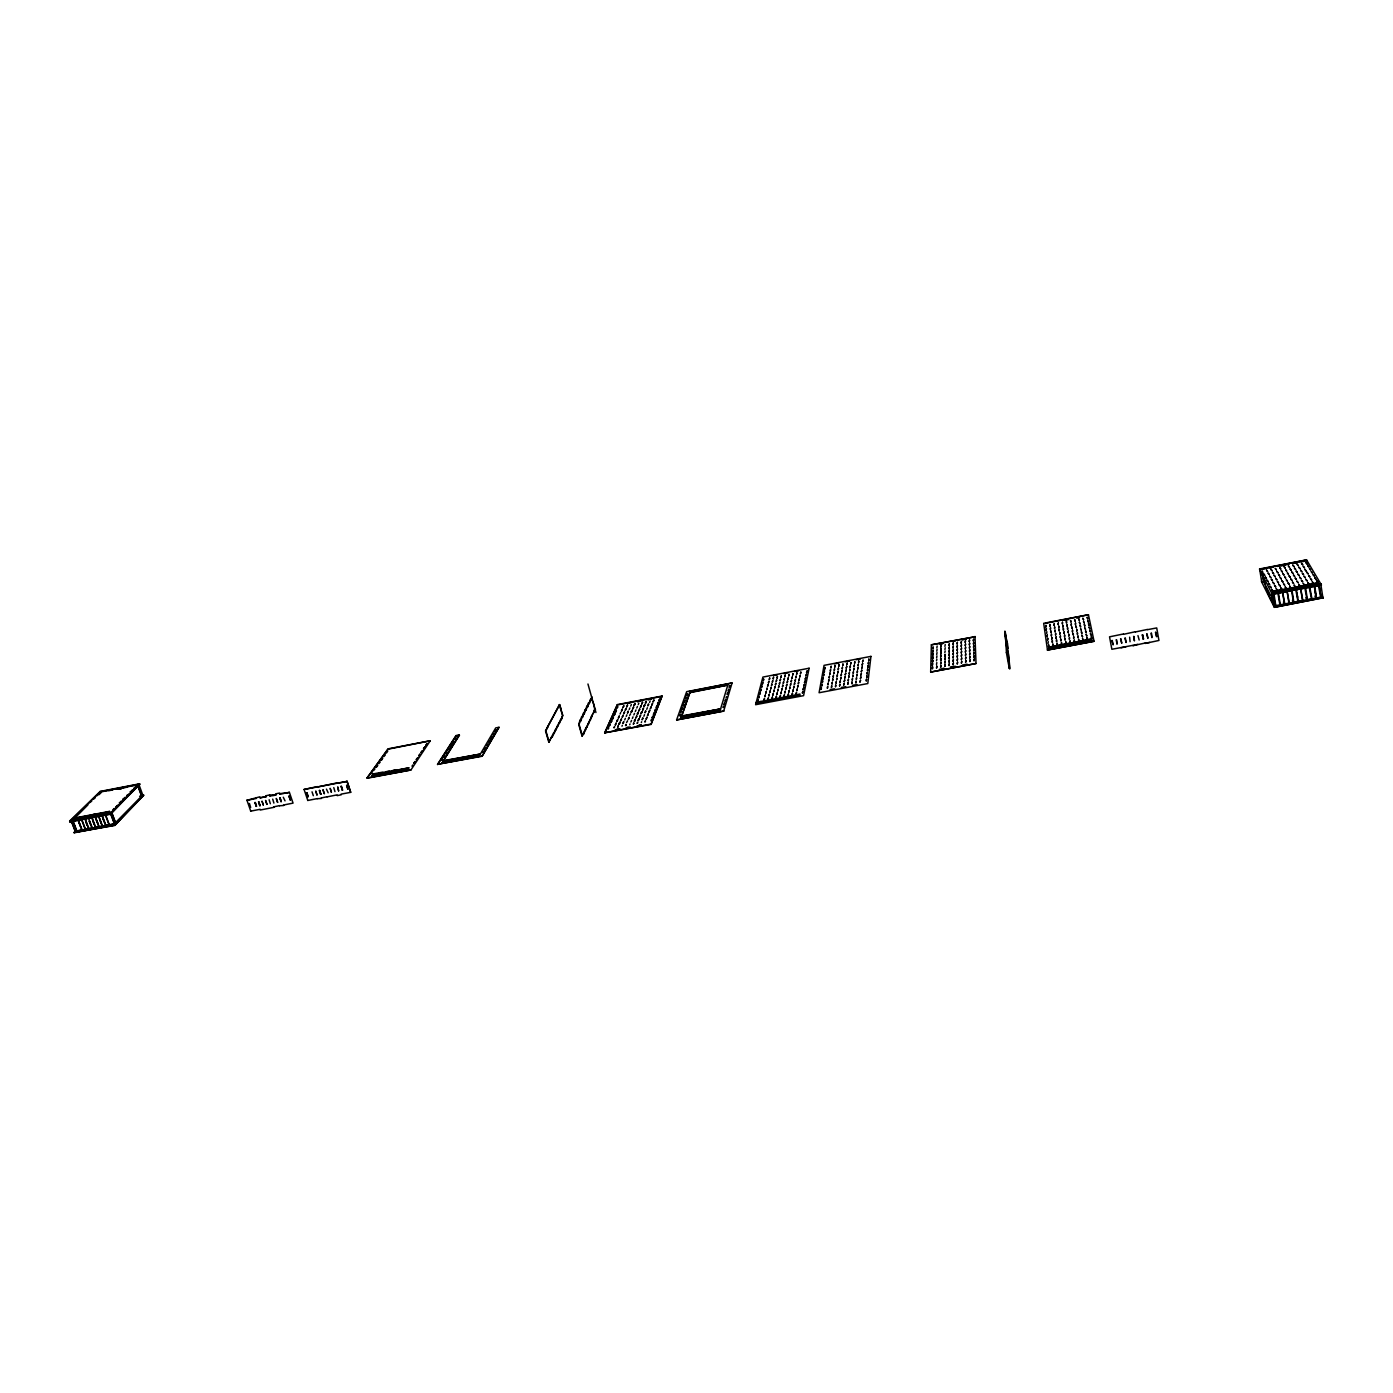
<?xml version="1.0" encoding="UTF-8"?>
<svg xmlns="http://www.w3.org/2000/svg" width="1393" height="1393" viewBox="0 0 1393 1393"><rect width="100%" height="100%" fill="white"/><g stroke="black" fill="none" stroke-linecap="round" stroke-linejoin="round"><path stroke-width="1.5" d="M950.984 667.195L954.048 666.498M948.929 665.593L949.295 663.973M948.929 662.18L949.295 660.578M948.946 658.785L949.312 657.2M948.946 655.441L949.312 653.874M948.964 652.133L949.33 650.566M948.964 648.842L949.33 647.31M948.981 645.586L949.347 644.071M949.295 665.523L949.225 663.625M949.295 662.11L949.225 660.23M949.312 658.732L949.242 656.869M949.312 655.372L949.242 653.543M949.312 652.063L949.26 650.235M949.33 648.772L949.26 646.961M949.33 645.534L949.26 643.74M944.75 666.376L945.133 664.757M944.785 662.964L945.168 661.362M944.82 659.568L945.185 657.984M944.837 656.225L945.22 654.658M944.802 652.568L945.168 651.019M944.907 649.626L945.203 647.745M944.924 646.369L945.22 644.506M945.116 666.307L945.063 664.409M945.15 662.894L945.081 661.013M945.168 659.498L945.116 657.653M945.203 656.155L945.15 654.31M943.984 668.17L939.491 669.371M940.954 667.09L940.902 665.192L940.588 667.16M941.006 663.677L940.954 661.797L940.641 663.747M941.059 660.282L941.006 658.436L940.623 660.021M941.041 655.093L940.745 657.008L940.763 655.494M941.146 653.613L941.093 651.785L940.71 653.352M941.198 650.322L941.146 648.511L940.763 650.061M941.198 645.272L940.884 647.136L940.902 645.673M942.852 643.549L939.84 643.775M940.675 656.678L940.693 655.163M940.815 646.805L940.832 645.342M940.693 660.352L940.641 658.506M940.797 653.683L940.745 651.854M940.832 650.392L940.78 648.581M936.427 667.943L936.827 666.324M936.496 664.531L936.827 662.58M936.496 660.804L936.897 659.202M936.636 657.775L936.949 655.877M936.705 654.466L937.019 652.568M936.775 651.175L937.089 649.295M936.845 647.919L937.158 646.056M936.793 667.874L936.758 665.976M932.631 668.657L932.596 666.759L932.265 668.727M932.701 663.364L932.37 665.314L932.405 663.764M932.822 661.849L932.788 659.986L932.387 661.588M932.91 658.489L932.875 656.643L932.474 658.227M932.997 655.163L932.962 653.334L932.561 654.902M933.084 651.872L933.049 650.061L932.718 651.941M933.153 648.616L933.136 646.822L932.805 648.685M932.283 664.966L932.335 663.434M932.457 661.919L932.422 660.056M932.544 658.558L932.509 656.712M932.631 655.232L932.596 653.404M974.996 636.444L976.023 663.521L930.663 672.07L931.377 644.802L975.065 636.775L931.377 644.802M857.008 684.572L852.551 685.286M860.369 658.993L856.051 659.707M845.76 686.697L841.32 687.411M849.504 661.066L845.203 661.779M834.546 688.804L830.106 689.518M838.673 663.155L834.39 663.852M798.642 670.817L794.393 671.513M787.933 672.854L783.719 673.55M777.259 674.909L773.045 675.605M759.916 702.751L760.23 701.55M723.681 711.074L732.074 682.97L686.679 691.659L676.598 719.937L723.681 711.074L676.598 719.937M723.437 707.383L723.594 706.268L723.089 707.452M724.273 704.666L724.673 702.751L723.925 704.736M725.353 701.167L725.753 699.269L725.004 701.236M726.571 696.604L726.066 697.771M727.459 694.271L727.86 692.408L727.129 694.341M728.504 690.876L728.887 689.03L728.173 690.945M729.462 687.202L729.915 685.687L729.114 687.254M681.473 715.967L720.599 708.933L681.316 716.437L680.951 717.987L720.077 710.604L727.808 685.077L689.97 692.321L681.56 716.298L689.97 692.321M717.534 686.331L721.835 685.739L717.621 686.662M711.196 687.55L707.017 688.351M711.283 687.863L707.104 688.664M700.696 689.57L696.535 690.353L700.783 689.883M680.951 717.987L681.316 716.437M679.471 715.689L680.097 714.818M681.299 710.97L680.463 712.955L680.951 711.022M681.734 709.437L682.64 707.783M682.988 705.955L683.893 704.318M685.06 700.557L684.242 702.507L684.729 700.627M685.948 697.231L685.478 699.077L686.035 697.545M686.714 695.699L687.184 693.853M679.801 715.636L680.01 714.505M682.065 709.368L682.553 707.47M683.336 705.885L683.806 704.005M687.045 695.629L687.515 693.784M651.036 724.412L662.058 696.047L617.395 704.597L604.666 732.805L651.036 724.412L662.058 696.047M650.862 720.756L651.436 719.554M651.959 718.004L652.533 716.82M653.352 714.47L653.926 713.286M654.745 710.987L655.302 709.803M656.12 707.522L656.678 706.355M657.496 704.092L658.036 702.925M658.837 700.679L659.394 699.547M652.29 717.935L652.847 716.019M653.7 714.417L654.24 712.502M655.076 710.918L655.615 709.02M656.451 707.452L656.991 705.572M657.827 704.022L658.349 702.159M659.168 700.627L659.69 698.781M644.855 721.887L645.516 721.017M645.969 719.136L646.961 717.465M647.397 715.602L648.372 713.947M648.807 712.102L649.782 710.465M650.218 708.637L651.175 707.017M651.611 705.206L652.568 703.604M652.986 701.811L653.944 700.209M645.185 721.818L645.429 720.686M646.3 719.067L646.874 717.151M647.728 715.532L648.285 713.634M649.155 712.049L649.695 710.151M650.548 708.584L651.088 706.704M651.941 705.137L652.481 703.273M653.317 701.741L653.857 699.895M641.024 724.952L636.862 726.084M651.837 698.468L647.762 699.704L651.924 698.781M641.32 722.549L641.651 721.748M642.678 717.935L642.103 719.868L643.096 718.196M643.879 716.263L644.541 714.679M645.534 710.935L644.976 712.833L645.969 711.196M646.735 709.298L647.379 707.748M648.354 704.074L647.815 705.938L648.772 704.318M649.538 702.472L650.165 700.94M639.161 718.596L638.238 720.599L638.899 718.997M642.051 711.597L641.163 713.564L641.807 711.98M644.907 704.736L644.019 706.651L644.663 705.102M646.317 701.341L645.429 703.256L646.073 701.724M637.437 723.28L637.681 722.149L637.106 723.35M640.049 716.995L640.606 715.079L639.7 717.064M642.922 710.03L643.496 708.149L642.591 710.099M638.238 720.599L638.812 718.666M641.163 713.564L641.72 711.666M644.019 706.651L644.576 704.788M645.429 703.256L645.986 701.393M633.223 724.081L633.902 723.211M634.303 720.999L635.312 719.328L634.72 721.261M635.87 717.795L636.862 716.141M637.245 713.965L638.238 712.328L637.663 714.226M638.795 710.813L639.77 709.194M640.223 707.383L641.215 705.763M641.651 703.97L642.626 702.368M633.571 724.012L633.815 722.88M634.39 721.33L635.312 719.328M636.201 717.726L636.775 715.81M637.332 714.278L638.238 712.328M639.126 710.761L639.683 708.88M640.571 707.313L641.128 705.45M641.981 703.9L642.539 702.055M630.332 726.972L626.084 727.773L628.208 727.372M641.459 700.575L637.437 701.672M629.706 724.743L630.036 723.942M630.872 721.992L631.551 720.39M632.37 718.457L633.031 716.855M633.85 714.94L634.511 713.373M635.312 711.475L635.974 709.908M636.775 708.027L637.437 706.495M638.22 704.632L638.865 703.099M627.616 720.79L626.589 722.462M630.629 713.773L629.619 715.41M631.517 712.206L632.109 710.326L631.099 711.945M634.459 705.346L635.016 703.5L634.041 705.102M625.492 725.544L626.188 724.673M628.191 719.241L629.218 717.587M632.666 708.828L633.658 707.209M625.84 725.474L626.084 724.343M628.539 719.188L629.131 717.273M631.186 712.258L632.109 710.326M632.997 708.758L633.571 706.895M634.128 705.415L635.016 703.5M631.133 702.542L627.181 703.517M621.974 726.206L622.323 725.405M622.828 723.507L623.768 721.522L623.176 723.455M624.708 719.902L625.387 718.318M626.223 716.402L626.902 714.818M627.39 712.99L628.313 711.039L627.721 712.92M629.218 709.472L629.88 707.923M630.698 706.059L631.36 704.527M617.691 726.676L618.388 725.805L618.109 726.937M618.892 723.925L619.937 722.253L619.328 724.168M620.547 720.703L621.574 719.032M622.079 717.186L623.106 715.549M623.594 713.704L624.621 712.084M625.109 710.256L626.119 708.654M626.606 706.843L627.599 705.241M617.778 727.007L618.388 725.805M618.98 724.238L619.937 722.253M620.878 720.634L621.487 718.718M622.41 717.116L623.019 715.218M623.925 713.651L624.534 711.753M625.44 710.204L626.032 708.323M626.937 706.791L627.512 704.928M620.738 712.485L620.059 714.052M613.93 727.738L614.626 726.85M615.149 724.969L616.194 723.298M616.716 721.417L617.761 719.763M618.266 717.9L619.31 716.263M621.33 710.987L622.358 709.368M622.845 707.557L623.855 705.972M614.261 727.668L614.522 726.537M615.48 724.9L616.106 722.967M617.047 721.348L617.674 719.45M618.596 717.848L619.206 715.95M621.661 710.918L622.271 709.054M623.176 707.505L623.768 705.642M607.975 728.852L608.671 727.982M610.186 724.099L609.211 726.084L610.273 724.412M610.813 722.532L611.858 720.877M612.38 719.032L613.425 717.378M613.947 715.549L614.992 713.913M615.497 712.084L616.124 710.221M616.96 708.358L617.97 706.756M608.306 728.783L608.584 727.651M611.144 722.479L611.771 720.564M612.728 718.962L613.338 717.064M614.278 715.48L614.905 713.599M615.828 712.032L616.437 710.169M604.754 733.136L617.395 704.597M582.953 733.989L583.859 733.745C586.401 727.059 582.274 734.616 584.259 732.927M584.677 730.385L586.714 726.763L585.791 728.713M586.888 727.407L588.403 723.246L586.714 726.763M588.577 723.89L590.075 719.746L588.403 723.246M590.249 720.39L591.729 716.298L590.075 719.746M591.398 716.35L595.49 709.455M583.859 733.745L582.013 735.957L583.354 733.171M593.226 713.564L594.672 709.525C594.619 703.43 590.266 696.361 590.998 700.209M593.958 712.015L594.672 709.525M584.851 731.029L585.965 729.357M591.572 716.995L592.478 714.731M582.013 735.957L578.757 724.517L579.836 720.79C580.637 718.335 581.038 722.636 580.237 719.989M580.515 720.965L581.177 718.057C581.874 714.313 583.058 718.927 581.961 716.472M582.239 717.43L582.901 714.557C583.597 710.83 584.781 715.427 583.684 712.972M583.963 713.93L584.625 711.074C585.304 707.383 586.47 711.962 585.391 709.507M585.652 710.465L586.314 707.627C586.993 703.953 588.142 708.532 587.08 706.077M587.341 707.035L587.985 704.214C588.682 700.575 589.814 705.119 588.751 702.681M589.013 703.639L590.406 699.321M590.667 700.261L591.555 698.433M582.344 735.904L579.088 724.464L580.568 719.937M580.846 720.895L582.309 716.402M582.57 717.36L584.015 712.903M584.294 713.878L585.722 709.455M585.983 710.413L587.411 706.025M587.672 706.965L589.065 702.629M589.343 703.569L591.938 696.796M553.578 733.049L548.825 742.225L550.287 739.404M551.732 736.618L551.036 738.534M552.237 737.193L555.407 729.514M554.083 733.623L557.235 726.014M555.929 730.089L559.028 722.532M557.74 726.571L560.822 719.084M560.839 708.027L559.411 704.632L562.58 715.671L561.623 717.534L562.911 715.619L560.508 708.097M559.533 723.089L561.936 717.482M561.309 719.659L562.11 718.109M546.996 728.069L559.742 704.562M548.825 742.225L545.516 730.837L559.411 704.632M549.155 742.156L545.864 730.768L547.762 727.198M479.836 754.466L442.156 762.668L459.429 735.191L456.068 735.504L437.541 764.304L482.1 756.242L499.007 727.285L495.716 727.912L480.376 754.048L442.835 761.135M482.1 756.242L499.007 727.285M482.831 752.499L483.65 751.611M484.503 749.678L485.704 747.675L485.217 748.476M486.54 745.76L487.829 744.088M489.953 740.519C486.732 745.063 491.154 738.865 489.483 741.32M490.789 738.656L492.042 737.001L491.189 738.899M494.132 733.519C490.945 737.959 495.316 731.882 493.662 734.303M494.933 731.673L496.187 730.054L495.351 731.934M483.145 752.429L483.545 751.297M484.816 749.626L485.704 747.675M490.876 738.969L492.042 737.001M495.037 731.987L496.187 730.054M477.782 754.849L442.957 761.431L459.324 734.877M437.646 764.618L456.155 735.817L459.429 735.191M442.382 759.063L441.616 760.282L442.469 759.377M443.427 757.444L444.802 755.737M445.656 753.509L447.031 751.82L445.76 753.822M447.954 749.922L449.417 748.563M450.339 746.683L451.593 744.715L450.653 746.631M452.603 743.165L453.839 741.198L452.917 743.096M454.745 739.352L456.155 738.029M411.997 766.202L412.781 765.001M413.913 763.364L415.34 761.658M416.35 759.725L417.778 758.036M418.997 755.755L420.094 754.135M422.497 750.583L421.191 752.551L422.584 750.897M423.576 749.016L424.865 747.066L424.325 747.849M425.927 745.516L427.216 743.566L426.676 744.367M367.212 778.234L410.9 769.998L430.228 740.78L388.09 749.173L367.108 777.921L388.003 748.859L430.228 740.78M408.062 769.441L408.811 767.874L372.558 774.7L371.652 775.971L408.062 769.441L371.652 775.971M413.808 763.051L415.236 761.344M416.263 759.411L417.674 757.722M418.684 755.824L419.781 754.205M423.472 748.72L424.865 747.066M425.84 745.203L427.216 743.566M371.757 776.284L372.662 775.013L408.811 767.874M371.409 773.533L372.419 772.958M373.446 770.695L374.943 768.971M377.555 765.332L376.162 767.351L377.66 765.645M378.757 763.73L380.237 762.041M381.229 759.829L382.709 758.158L381.647 760.073M383.876 756.591L385.339 754.936M386.418 753.056L387.759 751.123M350.705 792.338L347.083 781.334L350.705 792.338L341.093 794.132M347.797 789.222L346.613 785.199L347.902 789.082M342.19 790.266L341.337 786.209L342.608 790.075M337.228 795.629L341.302 794.759M338.569 790.945L337.715 786.888L338.673 790.824M334.964 791.624L333.78 787.62M337.35 783.284L346.996 781.473M327.094 796.866L337.141 794.863M331.342 792.304L330.158 788.299L331.447 792.164M328.156 792.791L326.45 789.117M321.139 797.98L327.198 796.726M324.447 793.61L322.95 789.657L324.134 793.662M337.35 782.849L317.465 787.028M317.204 798.711L321.452 798.468M320.529 794.341L319.659 790.284L320.947 794.132M316.925 795.02L315.741 791.015L317.029 794.881M319.241 790.475L320.843 794.271M313.338 795.682L312.032 791.833M347.083 781.334L304.074 789.448L307.766 800.366M307.783 796.726L306.895 792.669L308.201 796.535M304.074 789.448L317.465 786.592M306.477 792.878L308.097 796.674M290.127 800.035L289.239 795.995L290.545 799.843M283.458 805.032L293.052 803.117L289.344 792.217C287.724 793.871 277.642 793.017 279.836 794.01M279.558 805.763L283.772 805.502M285.025 800.871L283.284 797.231M288.821 796.187L290.44 799.982M279.819 797.771L281.038 801.741L280.132 797.701M289.239 792.356L279.732 794.149M277.468 802.403L276.267 798.433L277.782 802.351M273.986 807.331L260.212 810.029M273.899 803.082L272.697 799.112M270.346 803.744L269.145 799.774M266.794 804.405L265.575 800.435L267.108 804.353M269.929 795.995C285.461 794.132 265.837 794.654 270.033 795.856M263.242 805.084L262.023 801.114L263.347 804.945M260.125 797.841L266.133 796.587L260.125 797.841L259.934 796.779L246.822 800.348L256.364 798.433L255.929 797.649M259.69 805.746L258.785 801.724L260.108 805.554M256.155 806.408L255.25 802.385L256.573 806.216M246.944 800.209L250.705 811.039M250.67 807.435L249.451 803.482M254.815 802.577L256.451 806.355M74.038 832.509L114.626 824.848L143.671 795.037L114.853 825.44L74.038 832.509L75.344 831.203L115.898 823.559L111.91 812.92L69.65 821.034L69.998 821.922L110.656 814.209L139.561 783.824L100.157 791.433L69.65 821.034M143.775 795.333L114.748 825.144L74.142 832.805M106.791 825.701L103.186 826.275M107.035 825.875L103.169 826.711M102.803 818.457L104.353 822.062M97.823 823.298L96.274 819.693M102.594 814.052L109.542 811.701L75.797 818.126M93.557 827.877L97.545 827.338M113.025 809.716L114.052 808.515M115.898 806.826L117.987 805.38M119.467 802.821L120.094 803.657L119.467 802.821L121.417 801.097L120.703 802.229M123.124 799.147L123.751 799.982L123.124 799.147L125.057 797.44L125.387 798.328L125.057 797.44M126.85 795.803L128.765 794.114M130.315 791.903L130.942 792.721L130.315 791.903L132.231 790.231L132.544 791.102L132.231 790.231M133.972 788.612L135.765 786.662L135.8 787.602M117.674 805.433L116.315 807.069M127.947 794.933L126.728 795.507M135.069 787.759L133.867 788.334M99.687 819.049L100.94 822.706M110.308 813.303L139.561 783.824M107.139 812.398L105.067 814.226L109.054 824.848M85.913 816.838L76.023 818.718L74.7 820.007L74.369 819.101L108.149 812.676L109.42 811.388L109.768 812.293L89.309 816.194M103.726 813.042L101.95 814.818L105.938 825.44M102.821 814.661C100.888 813.512 106.425 814.922 108.375 813.268L109.647 811.997L75.918 818.422L74.595 819.693L78.339 818.98M93.993 824.134L92.704 820.251M87.184 825.422L85.757 821.678M84.207 829.636L88.299 829.392L84.329 829.949M100.313 813.686L98.241 815.532L102.229 826.136M96.918 814.348L94.828 816.176L98.816 826.78M79.105 822.828L80.533 826.571M94.358 813.912L91.416 816.82L95.647 828.121M93.314 816.141L80.219 818.631M88.003 817.465L89.814 815.689M90.11 815.636L88.299 817.412L92.321 827.999M73.864 823.838L75.274 827.564M86.209 816.786L84.607 818.126L88.612 828.696M80.341 818.927L79.854 818.161M83.319 816.925L81.194 818.771L85.217 829.34M79.923 817.569L77.799 819.415L81.821 829.984M75.448 817.186L76.319 816.333M99.007 794.689L100.992 792.739L99.791 792.965L100.157 791.433M109.42 811.388L75.675 817.813L74.473 819.397L78.234 818.684M69.998 821.922L71.322 820.651L75.344 831.203M75.744 817.134L87.933 804.875M89.587 802.647L91.677 801.236M93.418 799.321L95.386 797.632M97.11 795.716L98.955 793.766M100.366 792.025L111.719 789.831M115.88 789.03L134.668 785.408M108.776 790.702L112.92 789.901M117.064 789.117L127.442 787.115M117.534 789.239L121.295 788.403M1259.498 568.988L1306.582 559.899L1321.417 584.956L1272.297 594.271L1259.551 569.337M119.606 789.152L121.278 788.838M1261.588 568.936L1306.582 559.899M1268.988 568.135L1273.69 566.864L1270.52 567.717M1292.896 563.155L1297.736 562.58M1267.108 568.379L1259.777 569.789L1261.762 582.152L1263.712 581.769L1265.262 584.816M1277.294 566.411L1289.274 564.095M1292.896 563.399L1296.239 562.876M1299.53 562.128L1306.965 560.804M1262.197 570.869L1262.946 572.575M1266.55 570.033L1267.7 571.652L1266.603 570.381M1270.956 569.545L1272.053 570.817M1275.326 568.692L1276.423 569.981M1279.679 567.856L1280.794 569.145M1288.421 566.185L1289.57 567.456M1292.791 565.332L1293.94 566.603M1297.127 564.148L1298.346 565.767L1297.179 564.496M1301.567 563.643L1302.734 564.914M1305.955 562.807L1307.139 564.061M1270.904 569.197L1272.001 570.468M1275.257 568.344L1276.371 569.633M1279.627 567.508L1280.742 568.779M1283.145 565.401L1285.182 568.292M1288.368 565.819L1289.518 567.108M1292.739 564.983L1293.888 566.255M1301.515 563.294L1302.681 564.565M1305.903 562.459L1307.087 563.712M132.039 790.58L130.838 792.443M1263.747 573.864L1264.879 575.518L1263.799 574.212M1268.17 573.376L1269.267 574.665M1272.54 572.54L1273.655 573.829M1276.928 571.687L1278.043 572.993M1281.316 570.851L1282.448 572.14M1285.652 569.65L1286.853 571.304L1285.704 570.016M1290.092 569.162L1291.259 570.451M1294.497 568.309L1295.664 569.598M1298.903 567.473L1300.069 568.762M1303.308 566.62L1304.492 567.909M1307.714 565.767L1308.915 567.055M1268.118 573.028L1269.215 574.316M1272.488 572.192L1273.602 573.481M1276.876 571.339L1277.99 572.627M1281.264 570.503L1282.396 571.792M1290.04 568.814L1291.189 570.103M1294.445 567.961L1295.612 569.249M1298.851 567.125L1300.017 568.396M1303.256 566.272L1304.44 567.56M1307.661 565.419L1308.863 566.707M1265.349 577.259L1266.446 578.565M1269.754 576.406L1270.869 577.712M1274.16 575.57L1275.274 576.876M1278.565 574.717L1279.679 576.023M1282.918 573.516L1284.102 575.17L1282.97 573.864M1287.324 572.68L1288.525 574.334L1287.376 573.028M1291.799 572.175L1292.948 573.481M1296.221 571.322L1297.388 572.627M1300.644 570.486L1301.828 571.774M1305.067 569.633L1308.062 573.986M1309.455 568.431L1310.709 570.068L1309.507 568.779M1262.72 577.886L1263.712 581.769M1265.297 576.894L1266.394 578.217M1269.702 576.058L1270.799 577.364M1274.09 575.205L1275.222 576.51M1278.495 574.369L1279.627 575.675M1291.746 571.826L1292.896 573.132M1296.169 570.973L1297.336 572.279M1300.592 570.12L1301.776 571.426M1305.816 570.642L1305.015 569.284M124.865 797.789L123.228 799.443M1266.934 580.306L1268.03 581.63M1271.356 579.471L1272.471 580.794M1275.779 578.617L1276.893 579.941M1280.202 577.764L1281.334 579.088M1284.572 576.563L1285.774 578.234L1284.625 576.928M1289.065 576.075L1290.231 577.399M1293.505 575.222L1294.672 576.545M1297.945 574.369L1299.129 575.692M1302.403 573.516L1303.587 574.839M1311.266 571.461L1312.519 573.115L1311.318 571.809M139.613 796.256L143.148 795.577M617.482 704.91L662.128 696.361M1047.484 650.061L1043.688 623.298L1088.438 614.731L1094.062 641.285L1047.484 650.061L1094.062 641.285M637.489 701.55L641.511 700.453M688.821 691.59L732.074 682.97M1005.485 636.235C1003.239 612.328 1015.462 705.258 1006.39 652.464M1045.882 623.228L1088.438 614.731M939.909 644.001L942.852 643.427M952.464 641.598L955.337 640.815M1076.806 617.796L1079.767 616.873L1076.824 617.9M1266.881 579.958L1267.978 581.281M1271.304 579.122L1272.418 580.428M1275.727 578.269L1276.841 579.592M1280.15 577.416L1281.281 578.739M1289.013 575.727L1290.179 577.033M1293.453 574.874L1294.619 576.18M1297.893 574.02L1299.077 575.326M1302.351 573.167L1303.535 574.473M1306.808 572.314L1308.01 573.62M962.11 639.857L966.533 638.899L962.041 639.526M690.057 692.634L727.808 685.077M953.038 644.82L953.387 643.287M957.095 644.036L957.426 642.521M961.153 643.27L961.483 641.738M965.21 642.486L965.541 640.972M969.284 641.72L969.598 640.188M973.359 640.937L973.655 639.404M1045.795 627.094L1045.951 625.596M1049.939 626.31L1050.078 624.795M1054.083 625.509L1054.222 624.012M1058.227 624.726L1058.367 623.211M1062.389 623.925L1062.511 622.427M1066.22 621.365L1066.55 623.141L1066.585 621.295M1070.381 620.564L1071.078 622.271L1070.747 620.494M1074.543 619.781L1075.239 621.47L1074.908 619.711M1078.704 618.98L1079.401 620.669L1079.07 618.91M1082.936 618.527L1083.58 619.885M1087.028 617.378L1087.759 619.084L1087.393 617.308M1268.518 583.406L1269.632 584.747M1272.958 582.553L1274.09 583.893M1277.416 581.699L1278.548 583.04M1281.856 580.864L1283.005 582.187M1286.314 580.01L1287.48 581.334M1290.771 579.157L1291.938 580.481M1295.229 578.304L1296.413 579.627M1299.704 577.451L1300.905 578.774M1304.179 576.598L1305.38 577.921M1308.654 575.727L1309.873 577.068M1313.129 574.874L1314.365 576.197M1004.91 634.215L1005.084 631.29M952.969 644.489L953.317 642.957M957.026 643.705L957.357 642.19M961.083 642.939L961.414 641.407M965.14 642.156L965.471 640.641M969.215 641.389L969.528 639.857M973.289 640.606L973.585 639.074M1004.98 634.546L1009.577 668.292M1045.725 626.763L1045.882 625.248M1049.869 625.979L1050.009 624.464M1054.013 625.178L1054.153 623.681M1058.158 624.395L1058.297 622.88M1062.319 623.594L1062.441 622.096M1082.866 618.179L1083.528 619.537M1268.466 583.058L1269.58 584.381M1272.906 582.204L1274.038 583.545M1277.364 581.351L1278.495 582.692M1281.804 580.498L1282.953 581.839M1286.261 579.645L1287.428 580.985M1290.719 578.791L1291.886 580.132M1295.177 577.938L1296.361 579.279M1299.652 577.085L1300.836 578.408M1304.127 576.232L1305.328 577.555M1308.602 575.379L1309.82 576.702M1313.077 574.525L1314.313 575.849M1006.46 652.812L1005.415 635.904M953.038 648.076L953.387 646.526M957.113 647.292L957.461 645.743M961.205 646.509L961.536 644.976M965.279 645.743L965.61 644.193M969.371 644.959L969.685 643.409M973.463 644.175L973.777 642.643M1046.247 630.298L1046.404 628.783M1050.409 629.497L1050.548 627.982M1054.571 628.713L1054.71 627.198M1058.75 627.912L1058.872 626.397M1062.929 627.111L1063.051 625.596M1067.108 626.328L1067.212 624.813M1071.287 625.527L1071.391 624.012M1075.466 624.726L1075.57 623.211M1079.383 622.479L1080.028 623.855M1083.562 621.678L1084.224 623.054M1087.759 620.878L1088.421 622.253M1266.115 586.488L1270.869 595.838M1270.137 586.523L1271.252 587.881M1274.595 585.687L1275.727 587.028M1279.07 584.834L1280.219 586.174M1283.545 583.98L1284.694 585.321M1288.02 583.127L1289.187 584.468M1292.443 581.908L1293.679 583.615L1292.495 582.257M1296.935 581.055L1298.172 582.744L1296.987 581.403M1301.48 580.55L1302.681 581.891M1305.972 579.697L1307.191 581.038M1310.465 578.826L1311.701 580.167M1314.975 577.973L1318.091 582.448M952.969 647.745L953.317 646.195M957.043 646.961L957.391 645.412M961.135 646.178L961.466 644.646M965.21 645.394L965.541 643.862M969.302 644.628L969.615 643.078M973.394 643.845L973.707 642.312M1046.178 629.967L1046.335 628.435M1050.339 629.166L1050.496 627.651M1054.518 628.365L1054.658 626.85M1058.68 627.581L1058.819 626.066M1062.859 626.78L1062.981 625.265M1067.038 625.979L1067.142 624.464M1071.217 625.178L1071.321 623.664M1075.413 624.395L1075.5 622.88M1079.314 622.149L1079.975 623.524M1083.51 621.348L1084.172 622.723M1087.689 620.547L1088.368 621.922M1270.068 586.174L1271.2 587.533M1274.543 585.321L1275.675 586.679M1279.018 584.468L1280.15 585.826M1283.475 583.615L1284.642 584.956M1287.968 582.762L1289.134 584.102M1301.428 580.202L1302.629 581.543M1305.92 579.331L1307.139 580.672M1310.413 578.478L1311.649 579.819M1315.758 579.035L1314.922 577.625M113.878 808.863L113.442 809.96M953.056 651.349L953.404 649.8M957.148 650.566L957.496 649.016M961.257 649.8L961.588 648.233M965.349 649.016L965.68 647.449M969.458 648.233L969.772 646.683M973.568 647.449L973.881 645.899M1046.718 633.536L1046.805 631.656M1050.601 630.925L1050.897 632.735L1050.966 630.855M1055.076 631.934L1055.215 630.402M1058.976 629.34L1059.272 631.133L1059.342 629.27M1063.155 628.539L1063.468 630.332L1063.521 628.469M1067.351 627.738L1067.665 629.549L1067.717 627.668M1071.548 626.937L1072.244 628.678L1071.914 626.867M1075.744 626.136L1076.458 627.877L1076.11 626.066M1079.941 625.335L1080.655 627.076L1080.306 625.265M1084.154 624.534L1084.886 626.258L1084.52 624.464M1088.368 623.733L1089.1 625.457L1088.734 623.664M1271.757 589.692L1272.889 591.05M1276.249 588.839L1278.304 591.938L1280.254 604.632M1280.742 587.985L1281.891 589.343M1285.234 587.115L1286.401 588.49M1289.726 586.261L1291.868 589.361L1293.801 602.072L1292.843 600.313M1294.236 585.408L1296.395 588.508M1298.746 584.555L1299.895 585.548M1303.273 583.684L1305.467 586.784L1307.383 599.512L1306.373 597.754M1307.783 582.831L1309.002 584.189M1312.31 581.961L1314.557 585.06L1316.455 597.806L1315.427 596.047M421.086 752.255L421.957 751.384M952.986 651.019L953.334 649.451M957.078 650.235L957.426 648.685M961.17 649.451L961.518 647.902M965.279 648.668L965.61 647.118M969.389 647.902L969.702 646.335M973.498 647.118L973.811 645.551M1055.023 631.604L1055.145 630.071M1271.705 589.326L1272.836 590.702M1277.329 589.831L1279.871 604.701M1280.672 587.62L1281.839 588.978M1294.985 586.488L1294.184 585.043M1303.204 583.336L1304.475 585.043M1307.731 582.466L1308.95 583.824M1316.785 580.742L1318.039 582.1M1289.274 602.925L1286.749 589.135L1273.167 591.363L1318.022 582.831L1320.599 597.022M79.958 818.475C81.839 816.942 95.577 816.89 92.948 815.671M95.09 815.48L98.851 814.766M95.194 815.776L98.973 815.062M953.056 654.658L953.421 653.091M957.183 653.874L957.531 652.307M961.292 653.108L961.64 651.524M965.419 652.324L965.749 650.74M969.545 651.541L969.876 649.956M973.672 650.757L973.986 649.173M1047.17 636.793L1047.327 635.243M1051.384 635.992L1051.523 634.442M1055.598 635.191L1055.72 633.641M1059.812 634.39L1059.934 632.84M1064.026 633.589L1064.148 632.039M1068.239 632.788L1068.344 631.238M1072.471 631.987L1072.575 630.437M1076.702 631.186L1076.789 629.636M1080.637 628.905L1081.299 630.315M1084.868 628.104L1085.53 629.514M1089.1 627.303L1089.779 628.696M1290.876 588.351L1318.022 582.831M1007.957 648.407L1007.47 643.044M1318.666 583.911L1273.742 592.443L1275.762 605.485M69.772 821.33L110.43 813.599L139.666 784.12L100.261 791.729L69.876 821.626L110.535 813.895L139.77 784.416L136.636 784.712M1318.718 584.259L1271.757 593.192L1273.777 605.99L1322.723 596.761L1320.773 583.876L1319.119 584.189L1320.999 596.953M1271.809 593.296L1320.843 583.98M952.986 654.327L953.352 652.76M957.113 653.543L957.461 651.976M961.222 652.76L961.57 651.193M965.349 651.976L965.68 650.409M969.476 651.193L969.807 649.626M973.603 650.409L973.916 648.842M1047.118 636.444L1047.257 634.895M1051.315 635.661L1051.454 634.111M1055.528 634.86L1055.668 633.31M1059.742 634.059L1059.864 632.509M1063.956 633.258L1064.078 631.708M1068.17 632.457L1068.292 630.907M1072.401 631.638L1072.506 630.106M1080.568 628.574L1081.229 629.967M1084.799 627.755L1085.478 629.166M1089.03 626.954L1089.709 628.365M1314.383 585.687L1313.164 584.346L1314.052 586.105M953.073 658.001L953.439 656.416M957.217 657.217L957.548 655.633M961.344 656.434L961.692 654.849M965.488 655.65L965.819 654.066M969.632 654.867L969.963 653.282M973.794 654.083L974.107 652.499M1047.658 640.084L1047.797 638.516M1051.872 639.283L1052.028 637.715M1056.103 638.482L1056.242 636.914M1060.334 637.681L1060.473 636.113M1064.583 636.88L1064.687 635.312M1068.814 636.079L1068.936 634.511M1072.732 633.432L1073.428 635.191L1073.098 633.362M1077.311 634.459L1077.398 632.91M1081.212 631.83L1081.943 633.589L1081.577 631.76M1085.46 631.029L1086.192 632.788L1085.826 630.942M1089.709 630.211L1090.458 631.969L1090.092 630.141M953.004 657.67L953.352 656.086M957.13 656.887L957.479 655.302M961.274 656.103L961.623 654.518M965.419 655.319L965.749 653.735M969.563 654.536L969.894 652.951M973.724 653.752L974.038 652.168M1047.588 639.735L1047.745 638.186M1051.802 638.934L1051.959 637.385M1056.033 638.133L1056.173 636.584M1060.265 637.332L1060.404 635.783M1064.513 636.531L1064.635 634.982M1068.744 635.73L1068.866 634.163M1271.583 597.284L1274.107 602.229M953.091 661.379L953.439 659.777M957.235 660.595L957.583 658.993M961.396 659.812L961.745 658.21M965.558 659.028L965.889 657.426M969.737 658.245L970.05 656.643M973.899 657.444L974.212 655.859M1048.128 643.409L1048.215 641.494M1052.081 640.763L1052.377 642.608L1052.446 640.693M1056.329 639.962L1056.625 641.807L1056.695 639.875M1060.561 639.143L1060.874 641.006L1060.944 639.074M1064.809 638.342L1065.14 640.188L1065.192 638.273M1069.406 639.387L1069.511 637.82M1073.672 638.586L1073.759 637.001M1077.938 637.768L1078.025 636.201M1081.926 635.469L1082.587 636.897M1086.192 634.651L1086.871 636.079M1090.458 633.85L1091.154 635.278M953.004 661.048L953.369 659.446M957.165 660.265L957.513 658.663M961.327 659.481L961.675 657.879M965.488 658.68L965.819 657.096M969.65 657.896L969.981 656.295M973.829 657.113L974.142 655.511M1069.336 639.039L1069.441 637.472M1073.603 638.238L1073.707 636.671M1081.856 635.121L1082.518 636.549M1086.122 634.303L1086.801 635.73M1090.406 633.502L1091.085 634.929M90.719 824.639L89.169 821.034L92.008 828.051M1008.166 651.367L1009.298 664.827M1297.754 597.231L1296.691 592.826M1315.514 593.888L1315.166 589.187M1320.059 593.018L1319.728 588.316M953.091 664.792L953.456 663.172M957.27 664.008L957.618 662.389M961.449 663.225L961.797 661.605M965.628 662.424L965.976 660.822M969.824 661.64L970.155 660.021M974.02 660.857L974.334 659.237M1048.616 646.77L1048.755 645.168M1052.951 644.019L1052.882 645.969L1053.021 644.367M1057.148 645.151L1057.287 643.566M1061.483 642.417L1061.431 644.35L1061.553 642.765M1065.749 641.616L1065.697 643.549L1065.819 641.947M1069.998 642.73L1070.103 641.146M1074.316 639.996L1074.282 641.929L1074.369 640.345M1078.565 641.111L1078.652 639.526M1082.5 638.447L1083.249 640.24L1082.57 638.795M1086.801 637.628L1087.55 639.422L1087.167 637.559M1091.102 636.827L1091.851 638.603L1091.468 636.74M442.73 760.822L480.376 754.048M953.021 664.461L953.387 662.842M957.2 663.677L957.548 662.058M961.379 662.876L961.727 661.275M965.558 662.093L965.889 660.474M969.754 661.309L970.068 659.69M973.951 660.508L974.264 658.889M1048.546 646.422L1048.703 644.837M1057.078 644.82L1057.217 643.218M1069.928 642.382L1070.033 640.797M385.252 771.983L389.169 770.904M397.318 769.702L393.174 770.155M756.225 702.298L800.017 694.045L799.774 695.246L755.911 703.5M1049.016 647.048L1091.555 639.021L1091.868 640.519L1049.242 648.546L1049.016 647.048L1049.242 648.546M681.386 716.768L720.373 709.072M1049.086 647.397L1091.555 639.021M269.72 794.933L265.697 795.803L266.028 796.726M279.523 793.087L275.622 793.818L275.831 794.881M1132.962 645.325L1111.858 649.277L1109.542 636.827L1123.437 633.972M1123.507 634.32L1135.434 631.708M1135.452 631.934L1147.449 629.444M93.784 828.469L97.649 827.634M442.156 762.668L479 755.389M680.864 717.656L720.077 710.604M950.914 666.864L955.581 666.342M967.125 664.165L962.528 665.036M1049.173 648.215L1091.868 640.519M1147.484 629.671L1156.712 627.93L1158.941 640.467L1145.011 643.427M1283.284 604.44L1288.281 603.622M1308.149 599.739L1313.181 598.92M437.541 764.304L481.995 755.929M604.666 732.805L650.949 724.081M367.108 777.921L410.9 769.998M1274.334 607.331L1323.298 597.736L1274.334 607.331L1261.466 581.577M1111.875 640.519L1113.094 644.924L1112.258 640.449M1116.211 639.7L1117.047 644.175L1116.629 639.753M1120.547 638.882L1121.765 643.287L1120.93 638.812M1124.935 638.186L1126.101 642.486L1125.283 637.994M1129.636 637.176L1130.071 641.738M1133.606 636.427L1134.424 640.919L1134.024 636.479M1137.959 635.608L1139.178 640.031M1142.33 634.79L1143.531 639.213L1142.713 634.72M1146.7 633.972L1147.902 638.394L1147.083 633.902M1151.071 633.153L1151.889 637.646L1151.489 633.188M1155.441 632.318L1156.643 636.758L1155.824 632.248M281.142 801.602L280.028 797.841M1009.368 665.175L1009.211 668.361M1133.031 645.673L1144.942 643.078M1121.034 647.78L1125.788 646.892M1132.997 645.551L1137.698 644.315M1144.976 643.305L1149.747 642.417M250.601 811.179L260.108 809.281M273.655 806.86L279.662 805.624M307.661 800.505L317.308 798.589M1321.226 594.498L1323.35 598.102M1312.258 581.612L1314.156 585.13L1316.054 597.876L1315.027 596.117M1309.385 584.834L1311.91 598.659M1304.457 585.774L1306.982 599.599L1305.99 597.823M1304.266 586.035L1305.137 587.811M1300.331 586.557L1302.838 600.366M1298.694 584.189L1300.54 587.724L1302.455 600.453M1285.669 564.792L1280.898 565.715M1283.528 565.314L1285.13 567.944M1295.403 587.498L1297.928 601.306M1289.674 585.913L1291.799 590.336M1295.647 601.724L1300.662 600.923M1285.182 586.766L1286.94 590.301L1288.891 603.012M1292.443 600.383L1293.4 602.159L1291.468 589.448M1282.239 590.005L1284.764 603.778L1283.841 602.002M1281.856 590.075L1282.918 592.025M1276.18 588.473L1278.495 592.861M1283.441 602.072L1284.381 603.865L1282.431 591.154M1273.167 591.363L1273.794 592.809M78.095 819.363L82.117 829.932M75.675 817.813L76.023 818.718M72.854 820.355L76.876 830.907M72.558 820.407L76.58 830.977M71.165 820.79L75.205 831.342L115.758 823.698L111.788 813.059M84.903 818.057L88.908 828.643M81.508 818.701L85.513 829.288M95.124 816.124L99.129 826.711M91.712 816.768L95.717 827.355M89.361 816.246L89.552 817.291L89.222 816.385M105.363 814.174L109.35 824.795M101.654 814.87L105.642 825.492M98.537 815.462L102.525 826.084M110.674 813.164L114.644 823.785M110.36 813.216L114.348 823.855L141.807 795.943L138.011 785.6M120.599 801.933L120.93 802.821M116.925 805.624L117.256 806.53M127.843 794.637L128.173 795.525M141.511 795.995L137.715 785.652L139.23 785.373L143.009 795.699M134.964 787.463L135.295 788.351M258.489 801.776L260.003 805.676M341.006 786.261L342.504 790.214M373.115 773.933L383.127 772.053M414.679 762.163L414.139 762.998M587.95 683.998L595.943 712.519M641.076 724.813L638.899 725.353M930.663 672.07L976.023 663.521M1004.719 631.36L1007.122 643.113M1076.719 629.305L1076.998 630.768M1077.346 632.561L1077.625 634.041M1077.956 635.852L1078.252 637.35M1078.6 639.178L1078.879 640.693M1142.364 634.912L1143.148 639.283M1262.807 576.267C1258.297 558.384 1268.866 603.517 1273.724 602.316L1273.777 602.664M1275.361 605.555L1272.436 590.771M1272.297 594.271L1321.417 584.956M1296.204 588.299L1298.241 601.741M1306.913 560.7L1307.574 564.914M1311.51 598.746L1308.549 583.893M870.938 656.382L867.787 683.563L819.084 692.739L824.064 665.349L870.938 656.382M866.481 679.262L866.289 680.829L866.481 679.262M866.881 675.831L866.707 677.381L866.881 675.831M867.282 672.419L867.108 673.951L867.282 672.419M867.682 669.04L867.508 670.573L867.682 669.04M868.083 665.697L867.909 667.212L868.083 665.697M868.483 662.389L868.309 663.886L868.483 662.389M868.866 659.115L868.692 660.595L868.866 659.115M860.526 680.393L859.969 682.03L860.526 680.393M860.961 676.946L860.404 678.565L860.961 676.946M861.396 673.533L860.839 675.135L861.396 673.533M861.814 670.155L861.274 671.757L861.814 670.155M862.25 666.812L861.692 668.396L862.25 666.812M862.667 663.503L862.128 665.053L862.667 663.503M863.085 660.212L862.546 661.762L863.085 660.212M856.086 681.229L855.877 682.796L856.086 681.229M856.556 677.782L856.347 679.331L856.556 677.782M857.008 674.369L856.799 675.901L857.008 674.369M857.444 670.991L857.252 672.523L857.444 670.991M857.896 667.647L857.688 669.145L857.896 667.647M858.332 664.322L858.14 665.819L858.332 664.322M858.767 661.048L858.576 662.528L858.767 661.048M852.011 681.995L851.802 683.563L852.011 681.995M852.499 678.548L852.272 680.097L852.499 678.548M852.969 675.135L852.76 676.667L852.969 675.135M853.439 671.757L853.23 673.272L853.439 671.757M853.892 668.396L853.683 669.911L853.892 668.396M854.362 665.088L854.153 666.585L854.362 665.088M854.814 661.797L854.606 663.277L854.814 661.797M847.954 682.762L847.728 684.329L847.954 682.762M848.441 679.314L848.233 680.864L848.441 679.314M848.946 675.901L848.72 677.433L848.946 675.901M849.434 672.506L849.208 674.038L849.434 672.506M849.904 669.162L849.695 670.677L849.904 669.162M850.392 665.837L850.165 667.334L850.392 665.837M850.862 662.546L850.653 664.043L850.862 662.546M844.245 683.458L843.653 685.112L844.245 683.458M844.75 680.01L844.175 681.647L844.75 680.01M845.272 676.598L844.68 678.199L845.272 676.598M845.777 673.202L845.185 674.804L845.777 673.202M846.265 669.859L845.69 671.443L846.265 669.859M846.77 666.533L846.195 668.1L846.77 666.533M847.257 663.242L846.683 664.792L847.257 663.242M839.822 684.294L839.579 685.878L839.822 684.294M840.362 680.846L840.118 682.413L840.362 680.846M840.884 677.416L840.658 678.966L840.884 677.416M841.424 674.038L841.18 675.57L841.424 674.038M841.929 670.677L841.703 672.192L841.929 670.677M842.452 667.351L842.225 668.849L842.452 667.351M842.957 664.061L842.73 665.558L842.957 664.061M835.765 685.06L835.521 686.645L835.765 685.06M836.322 681.612L836.079 683.162L836.322 681.612M836.88 678.182L836.636 679.732L836.88 678.182M837.419 674.804L837.176 676.319L837.419 674.804M837.959 671.443L837.715 672.958L837.959 671.443M838.482 668.118L838.255 669.615L838.482 668.118M839.021 664.809L838.778 666.307L839.021 664.809M831.725 685.826L831.464 687.411L831.725 685.826M832.3 682.378L832.039 683.928L832.3 682.378M832.857 678.948L832.614 680.498L832.857 678.948M833.432 675.553L833.171 677.085L833.432 675.553M833.989 672.192L833.728 673.707L833.989 672.192M834.529 668.866L834.285 670.364L834.529 668.866M835.086 665.575L834.825 667.055L835.086 665.575M827.668 686.592L827.407 688.177L827.668 686.592M828.26 683.127L827.999 684.694L828.26 683.127M828.852 679.714L828.591 681.264L828.852 679.714M829.427 676.319L829.166 677.851L829.427 676.319M830.002 672.958L829.74 674.473L830.002 672.958M830.576 669.615L830.315 671.13L830.576 669.615M831.151 666.324L830.89 667.822L831.151 666.324M821.417 687.776L821.139 689.361L821.417 687.776M822.044 684.311L821.766 685.878L822.044 684.311M822.654 680.881L822.375 682.431L822.654 680.881M823.263 677.486L822.984 679.018L823.263 677.486M823.872 674.125L823.594 675.64L823.872 674.125M824.464 670.782L824.203 672.297L824.464 670.782M825.056 667.491L824.795 668.971L825.056 667.491M809.124 668.222L803.569 695.664L755.598 704.701L762.911 677.068L809.124 668.222M803.047 691.241L802.385 692.896L803.047 691.241M803.761 687.776L803.082 689.413L803.761 687.776M804.457 684.329L803.796 685.948L804.457 684.329M805.154 680.933L804.492 682.535L805.154 680.933M805.851 677.555L805.189 679.14L805.851 677.555M806.53 674.212L805.868 675.797L806.53 674.212M807.209 670.904L806.547 672.471L807.209 670.904M796.483 692.495L796.152 694.08L796.483 692.495M797.214 689.013L796.883 690.58L797.214 689.013M797.945 685.565L797.614 687.132L797.945 685.565M798.677 682.17L798.346 683.702L798.677 682.17M799.39 678.791L799.077 680.306L799.39 678.791M800.104 675.431L799.791 676.946L800.104 675.431M800.818 672.122L800.487 673.62L800.818 672.122M792.46 693.244L792.112 694.828L792.46 693.244M793.226 689.779L792.878 691.346L793.226 689.779M793.975 686.331L793.627 687.881L793.975 686.331M794.724 682.918L794.376 684.451L794.724 682.918M795.455 679.54L795.124 681.055L795.455 679.54M796.187 676.18L795.856 677.694L796.187 676.18M796.9 672.871L796.587 674.369L796.9 672.871M788.455 694.01L788.107 695.595L788.455 694.01M789.239 690.528L788.873 692.095L789.239 690.528M790.005 687.08L789.657 688.63L790.005 687.08M790.771 683.667L790.423 685.217L790.771 683.667M791.52 680.289L791.172 681.804L791.52 680.289M792.269 676.928L791.92 678.443L792.269 676.928M793 673.62L792.669 675.117L793 673.62M784.451 694.759L784.085 696.343L784.451 694.759M785.234 691.276L784.886 692.861L785.234 691.276M786.035 687.829L785.669 689.396L786.035 687.829M786.819 684.416L786.453 685.965L786.819 684.416M787.585 681.038L787.237 682.57L787.585 681.038M788.351 677.677L788.003 679.192L788.351 677.677M789.117 674.369L788.769 675.866L789.117 674.369M780.446 695.525L780.08 697.109L780.446 695.525M781.264 692.042L780.898 693.61L781.264 692.042M782.065 688.595L781.699 690.144L782.065 688.595M782.866 685.164L782.5 686.714L782.866 685.164M783.65 681.786L783.301 683.319L783.65 681.786M784.433 678.426L784.085 679.941L784.433 678.426M785.217 675.1L784.868 676.615L785.217 675.1M776.441 696.274L776.058 697.858L776.441 696.274M777.277 692.791L776.894 694.358L777.277 692.791M778.095 689.343L777.729 690.893L778.095 689.343M778.913 685.913L778.548 687.463L778.913 685.913M779.732 682.535L779.366 684.067L779.732 682.535M780.533 679.175L780.167 680.689L780.533 679.175M781.334 675.849L780.968 677.346L781.334 675.849M772.453 697.04L772.053 698.624L772.453 697.04M773.307 693.54L772.906 695.124L773.307 693.54M774.142 690.092L773.759 691.642L774.142 690.092M774.978 686.662L774.595 688.212L774.978 686.662M775.814 683.284L775.431 684.816L775.814 683.284M776.632 679.923L776.249 681.438L776.632 679.923M777.433 676.598L777.068 678.095L777.433 676.598M768.448 697.789L768.065 699.373L768.448 697.789M769.319 694.289L768.936 695.873L769.319 694.289M770.19 690.841L769.789 692.408L770.19 690.841M771.043 687.411L770.66 688.96L771.043 687.411M771.879 684.033L771.513 685.565L771.879 684.033M772.732 680.672L772.349 682.187L772.732 680.672M773.55 677.329L773.185 678.844L773.55 677.329M764.461 698.537L764.061 700.139L764.461 698.537M765.349 695.055L764.949 696.622L765.349 695.055M766.237 691.59L765.837 693.157L766.237 691.59M767.108 688.159L766.707 689.709L767.108 688.159M767.978 684.764L767.578 686.296L767.978 684.764M768.832 681.403L768.448 682.918L768.832 681.403M769.685 678.078L769.302 679.575L769.685 678.078M758.297 699.704L757.879 701.306L758.297 699.704M759.22 696.204L758.802 697.789L759.22 696.204M760.125 692.756L759.725 694.306L760.125 692.756M761.031 689.326L760.613 690.876L761.031 689.326M761.919 685.931L761.518 687.463L761.919 685.931M762.807 682.553L762.406 684.085L762.807 682.553M763.677 679.227L763.277 680.724L763.677 679.227M619.711 728.852L615.427 729.775L619.711 728.852M98.746 814.47L98.955 815.497L98.746 814.47M83.719 817.325L83.911 818.353L83.719 817.325M1068.414 619.397L1063.817 619.92L1068.431 619.502"/></g></svg>
